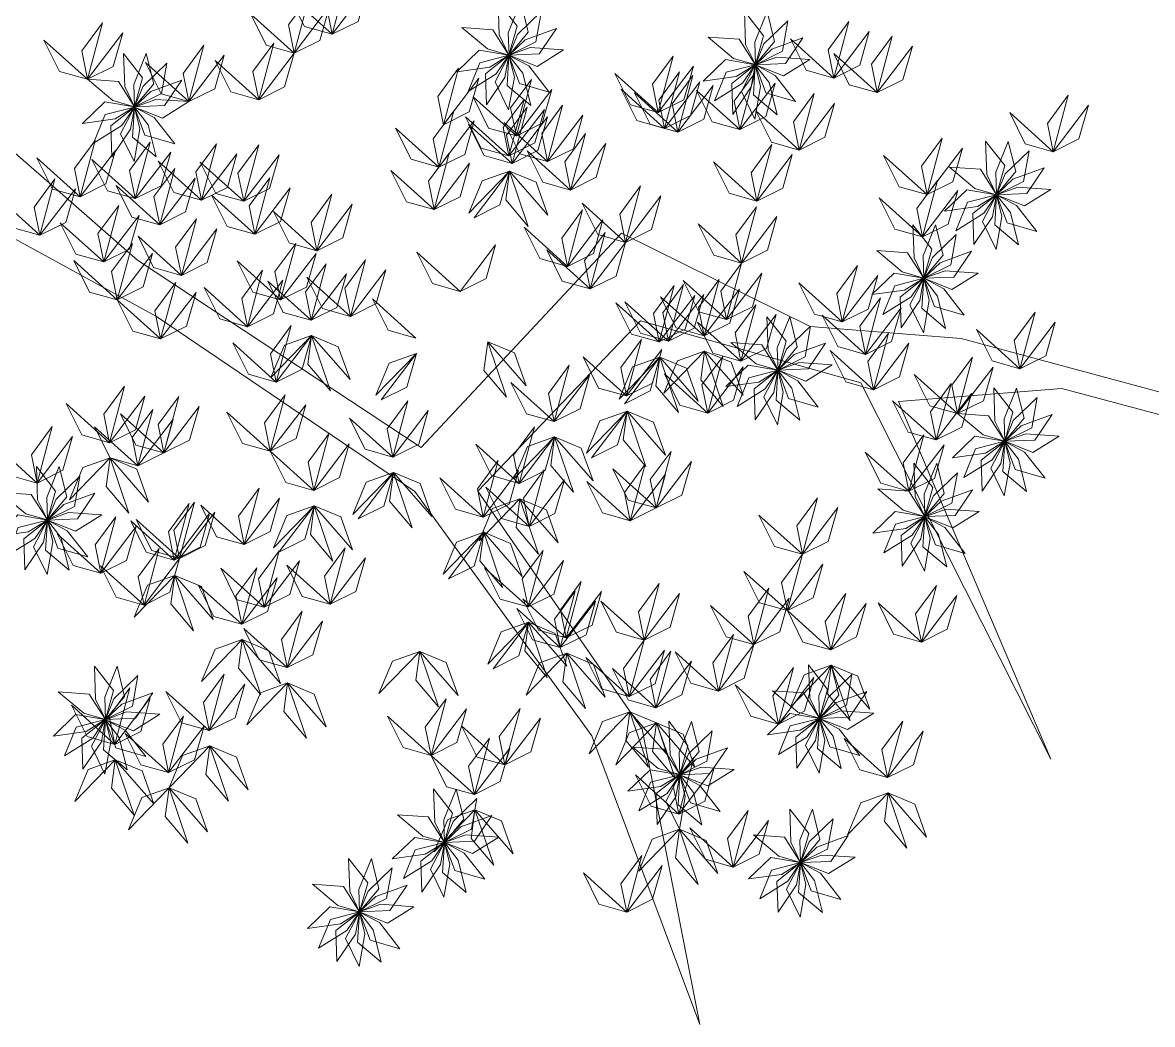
# Model space of a CAD drawing. Header units: inches. Extents: x -173 to 14008, y -3334 to 10368.
# Drawn here: x 9448.7 to 9564.6, y 484.3 to 587.1 of the extents above; entities that cross this region are included whole.
import ezdxf

# ---------------------------------------------------------------- set-up
doc = ezdxf.new("R2010")
doc.units = ezdxf.units.IN
doc.header["$MEASUREMENT"] = 0
doc.layers.add('ARREDAMENTO', color=8, linetype='Continuous', lineweight=18)

msp = doc.modelspace()

# ---------------------------------------------------------------- linework, layer by layer
at = {"layer": 'ARREDAMENTO', "lineweight": 0}
for points in [[(9480.44, 585.93), (9479.85, 588.83), (9481.98, 591.72), (9480.44, 585.93)], [(9480.44, 585.93), (9483.09, 587.25), (9484.07, 590.7), (9480.44, 585.93)], [(9476.53, 583.98), (9475.95, 586.89), (9478.07, 589.78), (9476.53, 583.98)], [(9480.44, 585.93), (9477.59, 586.73), (9475.99, 589.95), (9480.44, 585.93)], [(9497.46, 589.26), (9497.58, 585.86), (9498.58, 583.78), (9499.41, 586.75), (9497.46, 589.26)], [(9499.79, 589.24), (9498.51, 586.08), (9498.59, 583.78), (9500.55, 586.15), (9499.79, 589.24)], [(9476.53, 583.98), (9473.68, 584.79), (9472.08, 588), (9476.53, 583.98)], [(9476.53, 583.98), (9479.18, 585.3), (9480.16, 588.76), (9476.53, 583.98)], [(9501.91, 588.28), (9499.46, 585.91), (9498.59, 583.78), (9501.35, 585.15), (9501.91, 588.28)], [(9522.73, 588.29), (9522.85, 584.89), (9523.86, 582.81), (9524.69, 585.78), (9522.73, 588.29)], [(9525.06, 588.27), (9523.79, 585.11), (9523.86, 582.81), (9525.83, 585.18), (9525.06, 588.27)], [(9455.32, 581.31), (9454.74, 584.21), (9456.87, 587.1), (9455.32, 581.31)], [(9493.75, 586.61), (9496.36, 584.42), (9498.57, 583.78), (9496.92, 586.38), (9493.75, 586.61)], [(9527.19, 587.31), (9524.73, 584.94), (9523.86, 582.8), (9526.63, 584.18), (9527.19, 587.31)], [(9531.92, 581.42), (9531.34, 584.33), (9533.46, 587.22), (9531.92, 581.42)], [(9455.32, 581.31), (9457.98, 582.63), (9458.96, 586.08), (9455.32, 581.31)], [(9503.46, 586.53), (9500.25, 585.37), (9498.59, 583.77), (9501.67, 583.9), (9503.46, 586.53)], [(9519.02, 585.64), (9521.63, 583.45), (9523.85, 582.81), (9522.2, 585.41), (9519.02, 585.64)], [(9528.73, 585.56), (9525.53, 584.4), (9523.86, 582.8), (9526.94, 582.93), (9528.73, 585.56)], [(9531.92, 581.42), (9529.07, 582.23), (9527.47, 585.44), (9531.92, 581.42)], [(9531.92, 581.42), (9534.57, 582.74), (9535.55, 586.2), (9531.92, 581.42)], [(9536.35, 579.94), (9535.76, 582.85), (9537.89, 585.74), (9536.35, 579.94)], [(9455.32, 581.31), (9452.47, 582.11), (9450.87, 585.33), (9455.32, 581.31)], [(9465.73, 579.01), (9465.15, 581.91), (9467.28, 584.8), (9465.73, 579.01)], [(9472.9, 579.21), (9472.31, 582.11), (9474.44, 585), (9472.9, 579.21)], [(9493.24, 582.08), (9496.61, 582.56), (9498.57, 583.77), (9495.53, 584.29), (9493.24, 582.08)], [(9504.16, 584.31), (9500.76, 584.55), (9498.59, 583.77), (9501.46, 582.63), (9504.16, 584.31)], [(9536.35, 579.94), (9539, 581.26), (9539.98, 584.72), (9536.35, 579.94)], [(9459.03, 583.96), (9459.15, 580.55), (9460.16, 578.47), (9460.99, 581.45), (9459.03, 583.96)], [(9461.37, 583.94), (9460.09, 580.78), (9460.16, 578.47), (9462.13, 580.85), (9461.37, 583.94)], [(9465.73, 579.01), (9468.39, 580.33), (9469.36, 583.78), (9465.73, 579.01)], [(9472.9, 579.21), (9470.05, 580.01), (9468.45, 583.23), (9472.9, 579.21)], [(9472.9, 579.21), (9475.55, 580.53), (9476.53, 583.98), (9472.9, 579.21)], [(9494.38, 580.06), (9497.27, 581.86), (9498.57, 583.77), (9495.58, 583), (9494.38, 580.06)], [(9496.26, 578.67), (9498.16, 581.5), (9498.57, 583.77), (9496.16, 581.85), (9496.26, 578.67)], [(9498.53, 578.17), (9499.13, 581.52), (9498.58, 583.76), (9497.15, 581.03), (9498.53, 578.17)], [(9500.82, 578.63), (9499.99, 581.94), (9498.58, 583.76), (9498.39, 580.68), (9500.82, 578.63)], [(9502.71, 579.99), (9500.62, 582.67), (9498.58, 583.76), (9499.66, 580.87), (9502.71, 579.99)], [(9513.88, 577.89), (9513.3, 580.79), (9515.42, 583.68), (9513.88, 577.89)], [(9518.51, 581.11), (9521.88, 581.59), (9523.85, 582.8), (9520.8, 583.32), (9518.51, 581.11)], [(9529.43, 583.34), (9526.03, 583.58), (9523.86, 582.8), (9526.73, 581.66), (9529.43, 583.34)], [(9536.35, 579.94), (9533.49, 580.75), (9531.9, 583.96), (9536.35, 579.94)], [(9463.49, 582.97), (9461.03, 580.61), (9460.16, 578.47), (9462.93, 579.84), (9463.49, 582.97)], [(9465.73, 579.01), (9462.88, 579.81), (9461.28, 583.03), (9465.73, 579.01)], [(9491.86, 576.63), (9491.28, 579.54), (9493.4, 582.43), (9491.86, 576.63)], [(9513.88, 577.89), (9516.53, 579.21), (9517.51, 582.66), (9513.88, 577.89)], [(9514.54, 576.27), (9513.95, 579.17), (9516.08, 582.06), (9514.54, 576.27)], [(9519.66, 579.08), (9522.55, 580.89), (9523.85, 582.8), (9520.86, 582.03), (9519.66, 579.08)], [(9521.53, 577.7), (9523.44, 580.52), (9523.85, 582.79), (9521.43, 580.88), (9521.53, 577.7)], [(9522.27, 576.15), (9521.68, 579.05), (9523.81, 581.94), (9522.27, 576.15)], [(9523.81, 577.2), (9524.4, 580.55), (9523.85, 582.79), (9522.42, 580.06), (9523.81, 577.2)], [(9526.09, 577.66), (9525.27, 580.97), (9523.85, 582.79), (9523.66, 579.71), (9526.09, 577.66)], [(9527.99, 579.02), (9525.89, 581.7), (9523.86, 582.79), (9524.93, 579.9), (9527.99, 579.02)], [(9455.32, 581.31), (9457.94, 579.12), (9460.15, 578.47), (9458.5, 581.08), (9455.32, 581.31)], [(9465.03, 581.23), (9461.83, 580.06), (9460.16, 578.47), (9463.25, 578.6), (9465.03, 581.23)], [(9491.86, 576.63), (9494.51, 577.95), (9495.49, 581.41), (9491.86, 576.63)], [(9499.34, 575.49), (9498.75, 578.39), (9500.88, 581.28), (9499.34, 575.49)], [(9513.88, 577.89), (9511.03, 578.69), (9509.43, 581.91), (9513.88, 577.89)], [(9514.54, 576.27), (9517.19, 577.59), (9518.17, 581.04), (9514.54, 576.27)], [(9515.9, 575.88), (9515.32, 578.79), (9517.45, 581.68), (9515.9, 575.88)], [(9522.27, 576.15), (9524.92, 577.47), (9525.9, 580.92), (9522.27, 576.15)], [(9499.34, 575.49), (9501.99, 576.81), (9502.97, 580.26), (9499.34, 575.49)], [(9514.54, 576.27), (9511.68, 577.07), (9510.08, 580.28), (9514.54, 576.27)], [(9515.9, 575.88), (9513.05, 576.69), (9511.45, 579.9), (9515.9, 575.88)], [(9515.9, 575.88), (9518.56, 577.2), (9519.53, 580.66), (9515.9, 575.88)], [(9522.27, 576.15), (9519.42, 576.95), (9517.82, 580.17), (9522.27, 576.15)], [(9528.35, 574.04), (9527.77, 576.95), (9529.89, 579.84), (9528.35, 574.04)], [(9554.4, 573.86), (9553.82, 576.77), (9555.94, 579.66), (9554.4, 573.86)], [(9454.81, 576.78), (9458.19, 577.25), (9460.15, 578.47), (9457.11, 578.98), (9454.81, 576.78)], [(9455.96, 574.75), (9458.85, 576.56), (9460.15, 578.46), (9457.16, 577.7), (9455.96, 574.75)], [(9457.83, 573.36), (9459.74, 576.19), (9460.15, 578.46), (9457.73, 576.54), (9457.83, 573.36)], [(9460.11, 572.86), (9460.7, 576.22), (9460.15, 578.46), (9458.72, 575.72), (9460.11, 572.86)], [(9462.39, 573.33), (9461.57, 576.63), (9460.15, 578.46), (9459.96, 575.38), (9462.39, 573.33)], [(9465.73, 579.01), (9462.33, 579.24), (9460.16, 578.46), (9463.03, 577.33), (9465.73, 579.01)], [(9464.29, 574.68), (9462.19, 577.37), (9460.16, 578.46), (9461.23, 575.57), (9464.29, 574.68)], [(9499.34, 575.49), (9496.49, 576.29), (9494.89, 579.51), (9499.34, 575.49)], [(9498.58, 573.44), (9497.99, 576.35), (9500.12, 579.24), (9498.58, 573.44)], [(9498.89, 572.67), (9498.31, 575.57), (9500.44, 578.46), (9498.89, 572.67)], [(9502.54, 572.85), (9501.95, 575.75), (9504.08, 578.64), (9502.54, 572.85)], [(9528.35, 574.04), (9531, 575.36), (9531.98, 578.81), (9528.35, 574.04)], [(9554.4, 573.86), (9557.06, 575.18), (9558.03, 578.64), (9554.4, 573.86)], [(9491.38, 572.28), (9490.8, 575.19), (9492.92, 578.08), (9491.38, 572.28)], [(9498.58, 573.44), (9495.72, 574.25), (9494.12, 577.46), (9498.58, 573.44)], [(9498.58, 573.44), (9501.23, 574.77), (9502.21, 578.22), (9498.58, 573.44)], [(9498.89, 572.67), (9501.55, 573.99), (9502.52, 577.44), (9498.89, 572.67)], [(9502.54, 572.85), (9505.19, 574.17), (9506.17, 577.62), (9502.54, 572.85)], [(9528.35, 574.04), (9525.5, 574.85), (9523.9, 578.06), (9528.35, 574.04)], [(9554.4, 573.86), (9551.55, 574.67), (9549.95, 577.88), (9554.4, 573.86)], [(9491.38, 572.28), (9488.53, 573.09), (9486.93, 576.3), (9491.38, 572.28)], [(9491.38, 572.28), (9494.04, 573.6), (9495.01, 577.05), (9491.38, 572.28)], [(9498.89, 572.67), (9496.04, 573.47), (9494.44, 576.68), (9498.89, 572.67)], [(9502.54, 572.85), (9499.68, 573.65), (9498.08, 576.87), (9502.54, 572.85)], [(9454.58, 569.24), (9454, 572.14), (9456.12, 575.03), (9454.58, 569.24)], [(9504.89, 569.94), (9504.31, 572.84), (9506.43, 575.73), (9504.89, 569.94)], [(9541.48, 569.47), (9540.89, 572.38), (9543.02, 575.27), (9541.48, 569.47)], [(9454.58, 569.24), (9457.23, 570.56), (9458.21, 574.01), (9454.58, 569.24)], [(9460.24, 569.06), (9459.65, 571.96), (9461.78, 574.85), (9460.24, 569.06)], [(9460.24, 569.06), (9462.89, 570.38), (9463.87, 573.83), (9460.24, 569.06)], [(9467.03, 568.89), (9466.45, 571.79), (9468.58, 574.68), (9467.03, 568.89)], [(9471.36, 568.78), (9470.77, 571.68), (9472.9, 574.57), (9471.36, 568.78)], [(9504.89, 569.94), (9502.04, 570.74), (9500.44, 573.96), (9504.89, 569.94)], [(9504.89, 569.94), (9507.54, 571.26), (9508.52, 574.71), (9504.89, 569.94)], [(9524.01, 568.8), (9523.43, 571.71), (9525.55, 574.6), (9524.01, 568.8)], [(9541.48, 569.47), (9544.13, 570.79), (9545.11, 574.24), (9541.48, 569.47)], [(9547.48, 574.95), (9547.6, 571.54), (9548.61, 569.46), (9549.44, 572.44), (9547.48, 574.95)], [(9549.81, 574.93), (9548.54, 571.77), (9548.61, 569.46), (9550.58, 571.84), (9549.81, 574.93)], [(9551.94, 573.96), (9549.48, 571.6), (9548.61, 569.46), (9551.38, 570.83), (9551.94, 573.96)], [(9454.58, 569.24), (9451.73, 570.04), (9450.13, 573.25), (9454.58, 569.24)], [(9460.24, 569.06), (9457.38, 569.87), (9455.78, 573.08), (9460.24, 569.06)], [(9467.03, 568.89), (9464.18, 569.69), (9462.58, 572.91), (9467.03, 568.89)], [(9471.36, 568.78), (9468.51, 569.59), (9466.91, 572.8), (9471.36, 568.78)], [(9467.03, 568.89), (9469.69, 570.21), (9470.67, 573.66), (9467.03, 568.89)], [(9471.36, 568.78), (9474.01, 570.1), (9474.99, 573.55), (9471.36, 568.78)], [(9490.9, 567.93), (9490.32, 570.84), (9492.45, 573.73), (9490.9, 567.93)], [(9490.9, 567.93), (9493.56, 569.25), (9494.53, 572.7), (9490.9, 567.93)], [(9524.01, 568.8), (9521.16, 569.61), (9519.56, 572.82), (9524.01, 568.8)], [(9524.01, 568.8), (9526.66, 570.12), (9527.64, 573.58), (9524.01, 568.8)], [(9541.48, 569.47), (9538.62, 570.28), (9537.02, 573.49), (9541.48, 569.47)], [(9462.74, 566.37), (9462.15, 569.27), (9464.28, 572.16), (9462.74, 566.37)], [(9490.9, 567.93), (9488.05, 568.74), (9486.45, 571.95), (9490.9, 567.93)], [(9498.63, 571.88), (9495.84, 570.88), (9494.45, 567.57), (9498.63, 571.88)], [(9495, 567.1), (9497.65, 568.42), (9498.63, 571.88), (9495, 567.1)], [(9498.63, 571.88), (9498.24, 568.94), (9500.55, 566.2), (9498.63, 571.88)], [(9498.63, 571.88), (9501.36, 570.74), (9502.57, 567.36), (9498.63, 571.88)], [(9543.77, 572.3), (9546.38, 570.11), (9548.6, 569.46), (9546.95, 572.07), (9543.77, 572.3)], [(9553.48, 572.22), (9550.28, 571.05), (9548.61, 569.46), (9551.7, 569.58), (9553.48, 572.22)], [(9450.46, 565.29), (9449.87, 568.19), (9452, 571.08), (9450.46, 565.29)], [(9462.74, 566.37), (9459.88, 567.17), (9458.29, 570.39), (9462.74, 566.37)], [(9462.74, 566.37), (9465.39, 567.69), (9466.37, 571.14), (9462.74, 566.37)], [(9472.5, 565.4), (9471.92, 568.3), (9474.04, 571.19), (9472.5, 565.4)], [(9510.54, 564.56), (9509.95, 567.47), (9512.08, 570.36), (9510.54, 564.56)], [(9541, 565.12), (9540.41, 568.03), (9542.54, 570.92), (9541, 565.12)], [(9450.46, 565.29), (9447.61, 566.09), (9446.01, 569.31), (9450.46, 565.29)], [(9450.46, 565.29), (9453.11, 566.61), (9454.09, 570.06), (9450.46, 565.29)], [(9472.5, 565.4), (9469.65, 566.2), (9468.05, 569.42), (9472.5, 565.4)], [(9472.5, 565.4), (9475.15, 566.72), (9476.13, 570.17), (9472.5, 565.4)], [(9478.86, 563.7), (9478.28, 566.61), (9480.4, 569.5), (9478.86, 563.7)], [(9510.54, 564.56), (9513.19, 565.88), (9514.17, 569.34), (9510.54, 564.56)], [(9541, 565.12), (9543.65, 566.44), (9544.63, 569.89), (9541, 565.12)], [(9543.26, 567.77), (9546.64, 568.24), (9548.6, 569.46), (9545.55, 569.97), (9543.26, 567.77)], [(9544.41, 565.74), (9547.3, 567.55), (9548.6, 569.45), (9545.61, 568.69), (9544.41, 565.74)], [(9546.28, 564.35), (9548.19, 567.18), (9548.6, 569.45), (9546.18, 567.53), (9546.28, 564.35)], [(9548.56, 563.85), (9549.15, 567.21), (9548.6, 569.45), (9547.17, 566.71), (9548.56, 563.85)], [(9550.84, 564.32), (9550.02, 567.62), (9548.6, 569.45), (9548.41, 566.37), (9550.84, 564.32)], [(9554.18, 570), (9550.78, 570.23), (9548.61, 569.45), (9551.48, 568.32), (9554.18, 570)], [(9552.74, 565.67), (9550.64, 568.36), (9548.61, 569.45), (9549.68, 566.56), (9552.74, 565.67)], [(9457, 562.56), (9456.41, 565.47), (9458.54, 568.36), (9457, 562.56)], [(9457, 562.56), (9456.41, 565.47), (9458.54, 568.36), (9457, 562.56)], [(9478.86, 563.7), (9481.52, 565.02), (9482.49, 568.48), (9478.86, 563.7)], [(9510.54, 564.56), (9507.69, 565.37), (9506.09, 568.58), (9510.54, 564.56)], [(9522.44, 562.44), (9521.86, 565.34), (9523.99, 568.23), (9522.44, 562.44)], [(9541, 565.12), (9538.15, 565.93), (9536.55, 569.14), (9541, 565.12)], [(9457, 562.56), (9459.65, 563.88), (9460.63, 567.34), (9457, 562.56)], [(9457, 562.56), (9459.65, 563.88), (9460.63, 567.34), (9457, 562.56)], [(9464.97, 561.18), (9464.38, 564.09), (9466.51, 566.98), (9464.97, 561.18)], [(9478.86, 563.7), (9476.01, 564.51), (9474.41, 567.72), (9478.86, 563.7)], [(9504.59, 562.1), (9504.01, 565), (9506.13, 567.89), (9504.59, 562.1)], [(9504.59, 562.1), (9507.24, 563.42), (9508.22, 566.87), (9504.59, 562.1)], [(9522.44, 562.44), (9525.1, 563.76), (9526.07, 567.21), (9522.44, 562.44)], [(9457, 562.56), (9454.14, 563.37), (9452.54, 566.58), (9457, 562.56)], [(9457, 562.56), (9454.14, 563.37), (9452.54, 566.58), (9457, 562.56)], [(9464.97, 561.18), (9467.62, 562.51), (9468.6, 565.96), (9464.97, 561.18)], [(9504.59, 562.1), (9501.74, 562.9), (9500.14, 566.12), (9504.59, 562.1)], [(9522.44, 562.44), (9519.59, 563.24), (9517.99, 566.46), (9522.44, 562.44)], [(9540.02, 566.38), (9540.14, 562.97), (9541.14, 560.89), (9541.97, 563.86), (9540.02, 566.38)], [(9542.35, 566.36), (9541.08, 563.2), (9541.15, 560.89), (9543.11, 563.27), (9542.35, 566.36)], [(9464.97, 561.18), (9462.12, 561.99), (9460.52, 565.2), (9464.97, 561.18)], [(9506.91, 559.79), (9506.32, 562.69), (9508.45, 565.58), (9506.91, 559.79)], [(9506.91, 559.79), (9509.56, 561.11), (9510.54, 564.56), (9506.91, 559.79)], [(9544.47, 565.39), (9542.02, 563.02), (9541.15, 560.89), (9543.91, 562.26), (9544.47, 565.39)], [(9458.39, 558.67), (9457.81, 561.57), (9459.94, 564.46), (9458.39, 558.67)], [(9458.39, 558.67), (9461.05, 559.99), (9462.02, 563.44), (9458.39, 558.67)], [(9475.15, 558.66), (9474.57, 561.57), (9476.7, 564.46), (9475.15, 558.66)], [(9475.15, 558.66), (9477.81, 559.98), (9478.79, 563.44), (9475.15, 558.66)], [(9493.57, 559.54), (9490.72, 560.35), (9489.12, 563.56), (9493.57, 559.54)], [(9493.57, 559.54), (9496.23, 560.86), (9497.2, 564.32), (9493.57, 559.54)], [(9506.91, 559.79), (9504.05, 560.59), (9502.46, 563.81), (9506.91, 559.79)], [(9536.31, 563.73), (9538.92, 561.53), (9541.14, 560.89), (9539.48, 563.5), (9536.31, 563.73)], [(9546.02, 563.65), (9542.82, 562.48), (9541.15, 560.88), (9544.23, 561.01), (9546.02, 563.65)], [(9458.39, 558.67), (9455.54, 559.47), (9453.94, 562.69), (9458.39, 558.67)], [(9475.15, 558.66), (9472.3, 559.47), (9470.7, 562.68), (9475.15, 558.66)], [(9478.28, 556.57), (9477.69, 559.48), (9479.82, 562.37), (9478.28, 556.57)], [(9482.31, 556.96), (9481.72, 559.87), (9483.85, 562.76), (9482.31, 556.96)], [(9520.9, 556.64), (9520.32, 559.55), (9522.44, 562.44), (9520.9, 556.64)], [(9471.76, 555.91), (9471.17, 558.81), (9473.3, 561.7), (9471.76, 555.91)], [(9478.28, 556.57), (9480.93, 557.89), (9481.91, 561.35), (9478.28, 556.57)], [(9482.31, 556.96), (9484.96, 558.28), (9485.94, 561.74), (9482.31, 556.96)], [(9520.9, 556.64), (9523.55, 557.96), (9524.53, 561.42), (9520.9, 556.64)], [(9532.78, 556.4), (9532.2, 559.31), (9534.33, 562.2), (9532.78, 556.4)], [(9532.78, 556.4), (9535.44, 557.72), (9536.41, 561.17), (9532.78, 556.4)], [(9535.8, 559.2), (9539.17, 559.67), (9541.13, 560.89), (9538.09, 561.4), (9535.8, 559.2)], [(9546.72, 561.42), (9543.32, 561.66), (9541.15, 560.88), (9544.02, 559.74), (9546.72, 561.42)], [(9462.84, 554.65), (9462.26, 557.55), (9464.39, 560.44), (9462.84, 554.65)], [(9471.76, 555.91), (9468.9, 556.71), (9467.3, 559.93), (9471.76, 555.91)], [(9471.76, 555.91), (9474.41, 557.23), (9475.39, 560.68), (9471.76, 555.91)], [(9478.28, 556.57), (9475.42, 557.38), (9473.82, 560.59), (9478.28, 556.57)], [(9482.31, 556.96), (9479.45, 557.77), (9477.85, 560.98), (9482.31, 556.96)], [(9514, 554.35), (9513.42, 557.25), (9515.54, 560.14), (9514, 554.35)], [(9514.94, 554.44), (9514.35, 557.34), (9516.48, 560.23), (9514.94, 554.44)], [(9520.9, 556.64), (9518.05, 557.45), (9516.45, 560.66), (9520.9, 556.64)], [(9518.6, 554.97), (9518.01, 557.88), (9520.14, 560.77), (9518.6, 554.97)], [(9532.78, 556.4), (9529.93, 557.21), (9528.33, 560.42), (9532.78, 556.4)], [(9536.95, 557.17), (9539.84, 558.97), (9541.13, 560.88), (9538.15, 560.11), (9536.95, 557.17)], [(9538.82, 555.78), (9540.73, 558.61), (9541.13, 560.88), (9538.72, 558.96), (9538.82, 555.78)], [(9541.1, 555.28), (9541.69, 558.64), (9541.14, 560.88), (9539.71, 558.14), (9541.1, 555.28)], [(9543.38, 555.74), (9542.56, 559.05), (9541.14, 560.87), (9540.95, 557.8), (9543.38, 555.74)], [(9545.28, 557.1), (9543.18, 559.79), (9541.15, 560.88), (9542.22, 557.98), (9545.28, 557.1)], [(9462.84, 554.65), (9465.5, 555.97), (9466.48, 559.42), (9462.84, 554.65)], [(9489.03, 554.74), (9486.17, 555.55), (9484.58, 558.76), (9489.03, 554.74)], [(9514, 554.35), (9516.65, 555.67), (9517.63, 559.12), (9514, 554.35)], [(9518.6, 554.97), (9515.74, 555.78), (9514.14, 558.99), (9518.6, 554.97)], [(9514.94, 554.44), (9517.59, 555.76), (9518.57, 559.21), (9514.94, 554.44)], [(9518.6, 554.97), (9521.25, 556.29), (9522.23, 559.75), (9518.6, 554.97)], [(9535.17, 553.07), (9534.59, 555.97), (9536.71, 558.86), (9535.17, 553.07)], [(9462.84, 554.65), (9459.99, 555.45), (9458.39, 558.67), (9462.84, 554.65)], [(9514, 554.35), (9511.15, 555.15), (9509.55, 558.37), (9514, 554.35)], [(9514.94, 554.44), (9512.08, 555.24), (9510.48, 558.46), (9514.94, 554.44)], [(9522.36, 552.37), (9521.77, 555.28), (9523.9, 558.17), (9522.36, 552.37)], [(9535.17, 553.07), (9537.83, 554.39), (9538.8, 557.84), (9535.17, 553.07)], [(9522.36, 552.37), (9525.01, 553.69), (9525.99, 557.15), (9522.36, 552.37)], [(9525.05, 556.94), (9525.17, 553.53), (9526.18, 551.46), (9527.01, 554.43), (9525.05, 556.94)], [(9527.38, 556.92), (9526.11, 553.76), (9526.18, 551.46), (9528.15, 553.83), (9527.38, 556.92)], [(9535.17, 553.07), (9532.32, 553.87), (9530.72, 557.08), (9535.17, 553.07)], [(9551, 551.6), (9550.42, 554.5), (9552.55, 557.39), (9551, 551.6)], [(9474.7, 550.23), (9474.11, 553.14), (9476.24, 556.03), (9474.7, 550.23)], [(9522.36, 552.37), (9519.51, 553.18), (9517.91, 556.39), (9522.36, 552.37)], [(9529.51, 555.96), (9527.05, 553.59), (9526.18, 551.45), (9528.95, 552.82), (9529.51, 555.96)], [(9551, 551.6), (9548.15, 552.4), (9546.55, 555.62), (9551, 551.6)], [(9551, 551.6), (9553.66, 552.92), (9554.63, 556.37), (9551, 551.6)], [(9474.7, 550.23), (9471.84, 551.04), (9470.24, 554.25), (9474.7, 550.23)], [(9478.33, 555.01), (9475.54, 554.01), (9474.15, 550.7), (9478.33, 555.01)], [(9474.7, 550.23), (9477.35, 551.55), (9478.33, 555.01), (9474.7, 550.23)], [(9474.7, 550.23), (9477.35, 551.55), (9478.33, 555.01), (9474.7, 550.23)], [(9478.33, 555.01), (9477.94, 552.07), (9480.25, 549.33), (9478.33, 555.01)], [(9478.33, 555.01), (9481.06, 553.86), (9482.27, 550.48), (9478.33, 555.01)], [(9496.4, 554.37), (9496.01, 551.43), (9498.33, 548.69), (9496.4, 554.37)], [(9496.4, 554.37), (9499.14, 553.23), (9500.34, 549.85), (9496.4, 554.37)], [(9510.64, 548.81), (9510.05, 551.72), (9512.18, 554.61), (9510.64, 548.81)], [(9510.64, 548.81), (9510.05, 551.72), (9512.18, 554.61), (9510.64, 548.81)], [(9521.34, 554.29), (9523.95, 552.1), (9526.17, 551.46), (9524.52, 554.06), (9521.34, 554.29)], [(9531.05, 554.21), (9527.85, 553.05), (9526.18, 551.45), (9529.27, 551.58), (9531.05, 554.21)], [(9535.99, 549.44), (9535.41, 552.35), (9537.53, 555.24), (9535.99, 549.44)], [(9535.99, 549.44), (9538.65, 550.76), (9539.62, 554.22), (9535.99, 549.44)], [(9489.08, 553.17), (9486.29, 552.18), (9484.91, 548.87), (9489.08, 553.17)], [(9485.45, 548.4), (9488.1, 549.72), (9489.08, 553.17), (9485.45, 548.4)], [(9510.64, 548.81), (9513.29, 550.13), (9514.27, 553.58), (9510.64, 548.81)], [(9510.64, 548.81), (9513.29, 550.13), (9514.27, 553.58), (9510.64, 548.81)], [(9518.65, 553.4), (9515.86, 552.41), (9514.47, 549.1), (9518.65, 553.4)], [(9518.65, 553.4), (9518.26, 550.47), (9520.57, 547.72), (9518.65, 553.4)], [(9518.65, 553.4), (9521.38, 552.26), (9522.59, 548.88), (9518.65, 553.4)], [(9535.99, 549.44), (9533.14, 550.25), (9531.54, 553.46), (9535.99, 549.44)], [(9503.21, 546.17), (9502.63, 549.07), (9504.75, 551.96), (9503.21, 546.17)], [(9510.64, 548.81), (9507.78, 549.62), (9506.18, 552.83), (9510.64, 548.81)], [(9510.64, 548.81), (9507.78, 549.62), (9506.18, 552.83), (9510.64, 548.81)], [(9514.05, 552.78), (9511.26, 551.79), (9509.88, 548.47), (9514.05, 552.78)], [(9510.42, 548.01), (9513.08, 549.33), (9514.05, 552.78), (9510.42, 548.01)], [(9514.05, 552.78), (9513.66, 549.84), (9515.98, 547.1), (9514.05, 552.78)], [(9514.05, 552.78), (9516.79, 551.64), (9517.99, 548.26), (9514.05, 552.78)], [(9518.97, 547.04), (9518.38, 549.95), (9520.51, 552.84), (9518.97, 547.04)], [(9518.97, 547.04), (9521.62, 548.36), (9522.6, 551.81), (9518.97, 547.04)], [(9520.83, 549.76), (9524.21, 550.23), (9526.17, 551.45), (9523.12, 551.96), (9520.83, 549.76)], [(9531.75, 551.99), (9528.35, 552.23), (9526.18, 551.45), (9529.05, 550.31), (9531.75, 551.99)], [(9544.61, 546.99), (9544.03, 549.9), (9546.15, 552.79), (9544.61, 546.99)], [(9503.21, 546.17), (9505.87, 547.49), (9506.84, 550.94), (9503.21, 546.17)], [(9518.97, 547.04), (9516.12, 547.85), (9514.52, 551.06), (9518.97, 547.04)], [(9521.98, 547.73), (9524.87, 549.54), (9526.17, 551.45), (9523.18, 550.68), (9521.98, 547.73)], [(9523.85, 546.35), (9525.76, 549.17), (9526.17, 551.44), (9523.75, 549.53), (9523.85, 546.35)], [(9526.13, 545.84), (9526.72, 549.2), (9526.17, 551.44), (9524.74, 548.71), (9526.13, 545.84)], [(9528.41, 546.31), (9527.59, 549.62), (9526.17, 551.44), (9525.98, 548.36), (9528.41, 546.31)], [(9530.31, 547.66), (9528.21, 550.35), (9526.18, 551.44), (9527.25, 548.55), (9530.31, 547.66)], [(9544.61, 546.99), (9541.76, 547.8), (9540.16, 551.01), (9544.61, 546.99)], [(9544.61, 546.99), (9547.27, 548.31), (9548.24, 551.77), (9544.61, 546.99)], [(9457.6, 544.01), (9457.01, 546.92), (9459.14, 549.81), (9457.6, 544.01)], [(9503.21, 546.17), (9500.36, 546.97), (9498.76, 550.19), (9503.21, 546.17)], [(9542.4, 544.29), (9541.81, 547.19), (9543.94, 550.08), (9542.4, 544.29)], [(9548.32, 549.64), (9548.44, 546.23), (9549.45, 544.16), (9550.28, 547.13), (9548.32, 549.64)], [(9550.65, 549.62), (9549.38, 546.46), (9549.45, 544.16), (9551.42, 546.53), (9550.65, 549.62)], [(9457.6, 544.01), (9460.25, 545.33), (9461.23, 548.78), (9457.6, 544.01)], [(9463.16, 542.96), (9462.57, 545.86), (9464.7, 548.75), (9463.16, 542.96)], [(9474.09, 543.13), (9473.51, 546.03), (9475.63, 548.92), (9474.09, 543.13)], [(9486.67, 542.52), (9486.09, 545.43), (9488.21, 548.32), (9486.67, 542.52)], [(9542.4, 544.29), (9539.54, 545.1), (9537.94, 548.31), (9542.4, 544.29)], [(9542.4, 544.29), (9545.05, 545.61), (9546.03, 549.06), (9542.4, 544.29)], [(9552.77, 548.66), (9550.32, 546.29), (9549.45, 544.15), (9552.21, 545.52), (9552.77, 548.66)], [(9457.6, 544.01), (9454.75, 544.82), (9453.15, 548.03), (9457.6, 544.01)], [(9460.5, 541.64), (9459.92, 544.54), (9462.05, 547.43), (9460.5, 541.64)], [(9463.16, 542.96), (9465.81, 544.28), (9466.79, 547.73), (9463.16, 542.96)], [(9474.09, 543.13), (9471.24, 543.93), (9469.64, 547.14), (9474.09, 543.13)], [(9474.09, 543.13), (9476.74, 544.45), (9477.72, 547.9), (9474.09, 543.13)], [(9486.67, 542.52), (9489.32, 543.84), (9490.3, 547.3), (9486.67, 542.52)], [(9510.69, 547.24), (9507.9, 546.25), (9506.52, 542.93), (9510.69, 547.24)], [(9507.06, 542.47), (9509.71, 543.79), (9510.69, 547.24), (9507.06, 542.47)], [(9510.69, 547.24), (9510.3, 544.3), (9512.61, 541.56), (9510.69, 547.24)], [(9510.69, 547.24), (9513.42, 546.1), (9514.63, 542.72), (9510.69, 547.24)], [(9463.16, 542.96), (9460.3, 543.76), (9458.71, 546.98), (9463.16, 542.96)], [(9460.5, 541.64), (9463.16, 542.96), (9464.13, 546.41), (9460.5, 541.64)], [(9486.67, 542.52), (9483.82, 543.33), (9482.22, 546.54), (9486.67, 542.52)], [(9544.61, 546.99), (9547.22, 544.8), (9549.44, 544.16), (9547.79, 546.76), (9544.61, 546.99)], [(9554.32, 546.91), (9551.12, 545.75), (9549.45, 544.15), (9552.53, 544.28), (9554.32, 546.91)], [(9450.16, 539.86), (9449.58, 542.77), (9451.71, 545.66), (9450.16, 539.86)], [(9460.5, 541.64), (9457.65, 542.44), (9456.05, 545.65), (9460.5, 541.64)], [(9478.54, 539.11), (9477.96, 542.01), (9480.09, 544.9), (9478.54, 539.11)], [(9499.63, 539.83), (9499.05, 542.73), (9501.18, 545.62), (9499.63, 539.83)], [(9539.59, 539.03), (9539.01, 541.94), (9541.13, 544.83), (9539.59, 539.03)], [(9555.02, 544.69), (9551.62, 544.93), (9549.45, 544.15), (9552.32, 543.01), (9555.02, 544.69)], [(9450.16, 539.86), (9447.31, 540.67), (9445.71, 543.88), (9450.16, 539.86)], [(9450.16, 539.86), (9452.82, 541.18), (9453.8, 544.64), (9450.16, 539.86)], [(9478.54, 539.11), (9481.2, 540.43), (9482.17, 543.88), (9478.54, 539.11)], [(9499.63, 539.83), (9496.78, 540.63), (9495.18, 543.85), (9499.63, 539.83)], [(9503.26, 544.6), (9500.47, 543.61), (9499.09, 540.29), (9503.26, 544.6)], [(9499.63, 539.83), (9502.29, 541.15), (9503.26, 544.6), (9499.63, 539.83)], [(9503.26, 544.6), (9502.87, 541.66), (9505.19, 538.92), (9503.26, 544.6)], [(9503.26, 544.6), (9506, 543.46), (9507.2, 540.08), (9503.26, 544.6)], [(9539.59, 539.03), (9542.24, 540.35), (9543.22, 543.8), (9539.59, 539.03)], [(9544.1, 542.46), (9547.47, 542.94), (9549.43, 544.15), (9546.39, 544.67), (9544.1, 542.46)], [(9545.25, 540.43), (9548.14, 542.24), (9549.43, 544.15), (9546.45, 543.38), (9545.25, 540.43)], [(9547.12, 539.05), (9549.03, 541.87), (9549.44, 544.14), (9547.02, 542.23), (9547.12, 539.05)], [(9549.4, 538.54), (9549.99, 541.9), (9549.44, 544.14), (9548.01, 541.41), (9549.4, 538.54)], [(9551.68, 539.01), (9550.86, 542.32), (9549.44, 544.14), (9549.25, 541.06), (9551.68, 539.01)], [(9553.58, 540.37), (9551.48, 543.05), (9549.45, 544.14), (9550.52, 541.25), (9553.58, 540.37)], [(9478.54, 539.11), (9475.69, 539.91), (9474.09, 543.13), (9478.54, 539.11)], [(9513.67, 537.31), (9513.08, 540.22), (9515.21, 543.11), (9513.67, 537.31)], [(9539.59, 539.03), (9536.74, 539.84), (9535.14, 543.05), (9539.59, 539.03)], [(9450.11, 541.56), (9450.22, 538.16), (9451.23, 536.08), (9452.06, 539.05), (9450.11, 541.56)], [(9452.44, 541.55), (9451.16, 538.39), (9451.23, 536.08), (9453.2, 538.46), (9452.44, 541.55)], [(9457.65, 542.44), (9454.86, 541.45), (9453.48, 538.14), (9457.65, 542.44)], [(9457.65, 542.44), (9457.26, 539.5), (9459.58, 536.76), (9457.65, 542.44)], [(9457.65, 542.44), (9460.39, 541.3), (9461.59, 537.92), (9457.65, 542.44)], [(9495.93, 536.37), (9495.35, 539.28), (9497.48, 542.17), (9495.93, 536.37)], [(9511.01, 535.99), (9510.43, 538.9), (9512.56, 541.79), (9511.01, 535.99)], [(9513.67, 537.31), (9516.32, 538.63), (9517.3, 542.09), (9513.67, 537.31)], [(9540.13, 541.91), (9540.25, 538.5), (9541.25, 536.43), (9542.08, 539.4), (9540.13, 541.91)], [(9542.46, 541.89), (9541.18, 538.73), (9541.25, 536.42), (9543.22, 538.8), (9542.46, 541.89)], [(9454.56, 540.58), (9452.11, 538.21), (9451.23, 536.08), (9454, 537.45), (9454.56, 540.58)], [(9486.72, 540.96), (9483.93, 539.96), (9482.55, 536.65), (9486.72, 540.96)], [(9483.09, 536.18), (9485.75, 537.5), (9486.72, 540.96), (9483.09, 536.18)], [(9486.72, 540.96), (9486.33, 538.02), (9488.65, 535.28), (9486.72, 540.96)], [(9486.72, 540.96), (9489.46, 539.81), (9490.66, 536.43), (9486.72, 540.96)], [(9495.93, 536.37), (9493.08, 537.18), (9491.48, 540.39), (9495.93, 536.37)], [(9495.93, 536.37), (9498.59, 537.69), (9499.57, 541.15), (9495.93, 536.37)], [(9500.65, 535.42), (9500.06, 538.33), (9502.19, 541.22), (9500.65, 535.42)], [(9500.65, 535.42), (9503.3, 536.74), (9504.28, 540.19), (9500.65, 535.42)], [(9513.67, 537.31), (9510.82, 538.12), (9509.22, 541.33), (9513.67, 537.31)], [(9511.01, 535.99), (9513.67, 537.31), (9514.65, 540.77), (9511.01, 535.99)], [(9544.58, 540.92), (9542.13, 538.56), (9541.26, 536.42), (9544.02, 537.79), (9544.58, 540.92)], [(9471.41, 533.56), (9470.83, 536.46), (9472.96, 539.35), (9471.41, 533.56)], [(9500.65, 535.42), (9497.8, 536.23), (9496.2, 539.44), (9500.65, 535.42)], [(9511.01, 535.99), (9508.16, 536.8), (9506.56, 540.01), (9511.01, 535.99)], [(9536.42, 539.26), (9539.03, 537.07), (9541.24, 536.42), (9539.59, 539.03), (9536.42, 539.26)], [(9546.12, 539.18), (9542.92, 538.01), (9541.26, 536.42), (9544.34, 536.55), (9546.12, 539.18)], [(9446.39, 538.91), (9449.01, 536.72), (9451.22, 536.08), (9449.57, 538.68), (9446.39, 538.91)], [(9456.1, 538.84), (9452.9, 537.67), (9451.23, 536.07), (9454.32, 536.2), (9456.1, 538.84)], [(9464.77, 532.12), (9464.18, 535.03), (9466.31, 537.92), (9464.77, 532.12)], [(9471.41, 533.56), (9474.07, 534.88), (9475.04, 538.33), (9471.41, 533.56)], [(9499.69, 538.26), (9496.89, 537.26), (9495.51, 533.95), (9499.69, 538.26)], [(9499.69, 538.26), (9499.3, 535.32), (9501.61, 532.58), (9499.69, 538.26)], [(9499.69, 538.26), (9502.42, 537.12), (9503.63, 533.74), (9499.69, 538.26)], [(9528.68, 532.56), (9528.1, 535.47), (9530.22, 538.36), (9528.68, 532.56)], [(9456.8, 536.61), (9453.4, 536.85), (9451.23, 536.07), (9454.1, 534.93), (9456.8, 536.61)], [(9464.23, 531.96), (9463.64, 534.87), (9465.77, 537.76), (9464.23, 531.96)], [(9464.23, 531.96), (9466.88, 533.28), (9467.86, 536.73), (9464.23, 531.96)], [(9464.77, 532.12), (9467.42, 533.44), (9468.4, 536.89), (9464.77, 532.12)], [(9471.41, 533.56), (9468.56, 534.36), (9466.96, 537.58), (9471.41, 533.56)], [(9478.6, 537.54), (9475.8, 536.54), (9474.42, 533.23), (9478.6, 537.54)], [(9474.96, 532.77), (9477.62, 534.09), (9478.6, 537.54), (9474.96, 532.77)], [(9478.6, 537.54), (9478.21, 534.6), (9480.52, 531.86), (9478.6, 537.54)], [(9478.6, 537.54), (9481.33, 536.4), (9482.54, 533.02), (9478.6, 537.54)], [(9528.68, 532.56), (9531.34, 533.88), (9532.31, 537.34), (9528.68, 532.56)], [(9535.9, 534.73), (9539.28, 535.2), (9541.24, 536.42), (9538.2, 536.93), (9535.9, 534.73)], [(9546.83, 536.96), (9543.43, 537.2), (9541.26, 536.41), (9544.12, 535.28), (9546.83, 536.96)], [(9445.88, 534.38), (9449.26, 534.86), (9451.22, 536.07), (9448.18, 536.59), (9445.88, 534.38)], [(9447.03, 532.36), (9449.92, 534.16), (9451.22, 536.07), (9448.23, 535.3), (9447.03, 532.36)], [(9448.9, 530.97), (9450.81, 533.8), (9451.22, 536.07), (9448.8, 534.15), (9448.9, 530.97)], [(9451.18, 530.47), (9451.77, 533.82), (9451.22, 536.07), (9449.79, 533.33), (9451.18, 530.47)], [(9453.46, 530.93), (9452.64, 534.24), (9451.23, 536.06), (9451.03, 532.99), (9453.46, 530.93)], [(9455.36, 532.29), (9453.26, 534.97), (9451.23, 536.06), (9452.3, 533.17), (9455.36, 532.29)], [(9456.7, 530.61), (9456.12, 533.52), (9458.24, 536.41), (9456.7, 530.61)], [(9464.23, 531.96), (9461.37, 532.77), (9459.77, 535.98), (9464.23, 531.96)], [(9464.77, 532.12), (9461.92, 532.93), (9460.32, 536.14), (9464.77, 532.12)], [(9528.68, 532.56), (9525.83, 533.37), (9524.23, 536.58), (9528.68, 532.56)], [(9537.05, 532.7), (9539.94, 534.51), (9541.24, 536.42), (9538.25, 535.65), (9537.05, 532.7)], [(9538.93, 531.32), (9540.83, 534.14), (9541.24, 536.41), (9538.82, 534.5), (9538.93, 531.32)], [(9541.2, 530.81), (9541.79, 534.17), (9541.24, 536.41), (9539.81, 533.68), (9541.2, 530.81)], [(9543.49, 531.28), (9542.66, 534.59), (9541.25, 536.41), (9541.05, 533.33), (9543.49, 531.28)], [(9545.38, 532.63), (9543.28, 535.32), (9541.25, 536.41), (9542.33, 533.52), (9545.38, 532.63)], [(9456.7, 530.61), (9453.85, 531.42), (9452.25, 534.63), (9456.7, 530.61)], [(9456.7, 530.61), (9459.35, 531.93), (9460.33, 535.39), (9456.7, 530.61)], [(9495.99, 534.81), (9493.2, 533.81), (9491.81, 530.5), (9495.99, 534.81)], [(9492.36, 530.03), (9495.01, 531.35), (9495.99, 534.81), (9492.36, 530.03)], [(9495.99, 534.81), (9495.6, 531.87), (9497.91, 529.13), (9495.99, 534.81)], [(9495.99, 534.81), (9498.72, 533.67), (9499.93, 530.29), (9495.99, 534.81)], [(9461.14, 527.35), (9460.55, 530.25), (9462.68, 533.14), (9461.14, 527.35)], [(9461.14, 527.35), (9463.79, 528.67), (9464.77, 532.12), (9461.14, 527.35)], [(9473.45, 527.12), (9472.87, 530.02), (9475, 532.91), (9473.45, 527.12)], [(9480.22, 527.42), (9479.64, 530.32), (9481.77, 533.21), (9480.22, 527.42)], [(9480.22, 527.42), (9482.88, 528.74), (9483.85, 532.19), (9480.22, 527.42)], [(9500.53, 527.15), (9499.94, 530.05), (9502.07, 532.94), (9500.53, 527.15)], [(9527.14, 526.77), (9526.55, 529.67), (9528.68, 532.56), (9527.14, 526.77)], [(9461.14, 527.35), (9458.28, 528.15), (9456.68, 531.37), (9461.14, 527.35)], [(9473.45, 527.12), (9470.6, 527.92), (9469, 531.14), (9473.45, 527.12)], [(9471.16, 525.37), (9470.57, 528.28), (9472.7, 531.17), (9471.16, 525.37)], [(9473.45, 527.12), (9476.11, 528.44), (9477.08, 531.89), (9473.45, 527.12)], [(9480.22, 527.42), (9477.37, 528.22), (9475.77, 531.44), (9480.22, 527.42)], [(9500.53, 527.15), (9497.68, 527.95), (9496.08, 531.16), (9500.53, 527.15)], [(9500.53, 527.15), (9503.18, 528.47), (9504.16, 531.92), (9500.53, 527.15)], [(9527.14, 526.77), (9529.79, 528.09), (9530.77, 531.54), (9527.14, 526.77)], [(9464.28, 530.39), (9461.49, 529.4), (9460.11, 526.09), (9464.28, 530.39)], [(9464.28, 530.39), (9463.89, 527.46), (9466.21, 524.71), (9464.28, 530.39)], [(9464.28, 530.39), (9467.02, 529.25), (9468.22, 525.87), (9464.28, 530.39)], [(9471.16, 525.37), (9473.81, 526.69), (9474.79, 530.15), (9471.16, 525.37)], [(9504.45, 523.97), (9503.86, 526.87), (9505.99, 529.76), (9504.45, 523.97)], [(9527.14, 526.77), (9524.29, 527.57), (9522.69, 530.79), (9527.14, 526.77)], [(9471.16, 525.37), (9468.3, 526.18), (9466.7, 529.39), (9471.16, 525.37)], [(9503.84, 522.98), (9503.25, 525.89), (9505.38, 528.78), (9503.84, 522.98)], [(9504.45, 523.97), (9507.1, 525.29), (9508.08, 528.74), (9504.45, 523.97)], [(9512.46, 523.74), (9511.88, 526.65), (9514, 529.54), (9512.46, 523.74)], [(9523.7, 523.29), (9523.12, 526.19), (9525.24, 529.08), (9523.7, 523.29)], [(9540.89, 523.55), (9540.3, 526.45), (9542.43, 529.34), (9540.89, 523.55)], [(9504.45, 523.97), (9501.6, 524.77), (9500, 527.99), (9504.45, 523.97)], [(9503.84, 522.98), (9506.49, 524.3), (9507.47, 527.75), (9503.84, 522.98)], [(9512.46, 523.74), (9509.61, 524.55), (9508.01, 527.76), (9512.46, 523.74)], [(9512.46, 523.74), (9515.12, 525.06), (9516.09, 528.52), (9512.46, 523.74)], [(9523.7, 523.29), (9526.36, 524.61), (9527.33, 528.06), (9523.7, 523.29)], [(9531.59, 522.75), (9531.01, 525.65), (9533.13, 528.54), (9531.59, 522.75)], [(9531.59, 522.75), (9534.25, 524.07), (9535.22, 527.52), (9531.59, 522.75)], [(9540.89, 523.55), (9538.04, 524.35), (9536.44, 527.56), (9540.89, 523.55)], [(9540.89, 523.55), (9543.54, 524.87), (9544.52, 528.32), (9540.89, 523.55)], [(9475.81, 520.92), (9475.23, 523.82), (9477.36, 526.71), (9475.81, 520.92)], [(9503.84, 522.98), (9500.99, 523.79), (9499.39, 527), (9503.84, 522.98)], [(9523.7, 523.29), (9520.85, 524.09), (9519.25, 527.3), (9523.7, 523.29)], [(9531.59, 522.75), (9528.74, 523.55), (9527.14, 526.77), (9531.59, 522.75)], [(9475.81, 520.92), (9478.47, 522.24), (9479.44, 525.69), (9475.81, 520.92)], [(9500.58, 525.58), (9497.79, 524.58), (9496.41, 521.27), (9500.58, 525.58)], [(9496.95, 520.8), (9499.6, 522.13), (9500.58, 525.58), (9496.95, 520.8)], [(9500.58, 525.58), (9500.19, 522.64), (9502.51, 519.9), (9500.58, 525.58)], [(9500.58, 525.58), (9503.32, 524.44), (9504.52, 521.06), (9500.58, 525.58)], [(9475.81, 520.92), (9472.96, 521.72), (9471.36, 524.93), (9475.81, 520.92)], [(9520.07, 518.51), (9519.49, 521.42), (9521.61, 524.31), (9520.07, 518.51)], [(9471.21, 523.8), (9468.42, 522.81), (9467.04, 519.5), (9471.21, 523.8)], [(9471.21, 523.8), (9470.82, 520.87), (9473.13, 518.12), (9471.21, 523.8)], [(9471.21, 523.8), (9473.95, 522.66), (9475.15, 519.28), (9471.21, 523.8)], [(9510.92, 517.95), (9510.33, 520.85), (9512.46, 523.74), (9510.92, 517.95)], [(9520.07, 518.51), (9522.72, 519.83), (9523.7, 523.29), (9520.07, 518.51)], [(9489.42, 522.59), (9486.63, 521.59), (9485.24, 518.28), (9489.42, 522.59)], [(9489.42, 522.59), (9489.03, 519.65), (9491.34, 516.91), (9489.42, 522.59)], [(9489.42, 522.59), (9492.15, 521.45), (9493.36, 518.07), (9489.42, 522.59)], [(9504.5, 522.4), (9501.71, 521.41), (9500.33, 518.09), (9504.5, 522.4)], [(9504.5, 522.4), (9504.11, 519.46), (9506.43, 516.72), (9504.5, 522.4)], [(9504.5, 522.4), (9507.24, 521.26), (9508.44, 517.88), (9504.5, 522.4)], [(9510.92, 517.95), (9508.07, 518.75), (9506.47, 521.97), (9510.92, 517.95)], [(9510.92, 517.95), (9513.57, 519.27), (9514.55, 522.72), (9510.92, 517.95)], [(9513.66, 516.81), (9513.07, 519.71), (9515.2, 522.6), (9513.66, 516.81)], [(9520.07, 518.51), (9517.22, 519.32), (9515.62, 522.53), (9520.07, 518.51)], [(9456.05, 521.08), (9456.17, 517.67), (9457.17, 515.6), (9458, 518.57), (9456.05, 521.08)], [(9458.38, 521.06), (9457.1, 517.9), (9457.18, 515.59), (9459.14, 517.97), (9458.38, 521.06)], [(9513.66, 516.81), (9510.8, 517.61), (9509.2, 520.83), (9513.66, 516.81)], [(9513.66, 516.81), (9516.31, 518.13), (9517.29, 521.58), (9513.66, 516.81)], [(9526.24, 515.12), (9525.65, 518.03), (9527.78, 520.92), (9526.24, 515.12)], [(9531.64, 521.18), (9528.85, 520.19), (9527.47, 516.87), (9531.64, 521.18)], [(9529.31, 521.2), (9529.43, 517.79), (9530.44, 515.72), (9531.27, 518.69), (9529.31, 521.2)], [(9531.64, 521.18), (9530.37, 518.02), (9530.44, 515.71), (9532.41, 518.09), (9531.64, 521.18)], [(9531.64, 521.18), (9531.25, 518.24), (9533.57, 515.5), (9531.64, 521.18)], [(9531.64, 521.18), (9534.38, 520.04), (9535.59, 516.66), (9531.64, 521.18)], [(9460.5, 520.1), (9458.05, 517.73), (9457.18, 515.59), (9459.94, 516.96), (9460.5, 520.1)], [(9467.83, 514.46), (9467.24, 517.36), (9469.37, 520.25), (9467.83, 514.46)], [(9475.87, 519.35), (9473.07, 518.35), (9471.69, 515.04), (9475.87, 519.35)], [(9475.87, 519.35), (9475.48, 516.41), (9477.79, 513.67), (9475.87, 519.35)], [(9475.87, 519.35), (9478.6, 518.21), (9479.81, 514.83), (9475.87, 519.35)], [(9526.24, 515.12), (9528.89, 516.44), (9529.87, 519.9), (9526.24, 515.12)], [(9533.77, 520.22), (9531.31, 517.85), (9530.44, 515.71), (9533.2, 517.08), (9533.77, 520.22)], [(9452.34, 518.43), (9454.95, 516.24), (9457.17, 515.6), (9455.51, 518.2), (9452.34, 518.43)], [(9462.05, 518.35), (9458.85, 517.18), (9457.18, 515.59), (9460.26, 515.72), (9462.05, 518.35)], [(9458.14, 513.04), (9457.56, 515.95), (9459.68, 518.84), (9458.14, 513.04)], [(9467.83, 514.46), (9464.98, 515.27), (9463.38, 518.48), (9467.83, 514.46)], [(9467.83, 514.46), (9470.48, 515.78), (9471.46, 519.23), (9467.83, 514.46)], [(9526.24, 515.12), (9523.38, 515.93), (9521.78, 519.14), (9526.24, 515.12)], [(9525.6, 518.55), (9528.21, 516.36), (9530.43, 515.72), (9528.78, 518.32), (9525.6, 518.55)], [(9535.31, 518.47), (9532.11, 517.3), (9530.44, 515.71), (9533.52, 515.84), (9535.31, 518.47)], [(9458.14, 513.04), (9455.29, 513.85), (9453.69, 517.06), (9458.14, 513.04)], [(9458.14, 513.04), (9460.79, 514.36), (9461.77, 517.82), (9458.14, 513.04)], [(9490.58, 511.92), (9489.99, 514.82), (9492.12, 517.71), (9490.58, 511.92)], [(9451.83, 513.9), (9455.2, 514.37), (9457.16, 515.59), (9454.12, 516.1), (9451.83, 513.9)], [(9462.75, 516.13), (9459.35, 516.37), (9457.18, 515.58), (9460.05, 514.45), (9462.75, 516.13)], [(9463.65, 510.15), (9463.07, 513.06), (9465.2, 515.95), (9463.65, 510.15)], [(9490.58, 511.92), (9487.72, 512.72), (9486.12, 515.93), (9490.58, 511.92)], [(9490.58, 511.92), (9493.23, 513.24), (9494.21, 516.69), (9490.58, 511.92)], [(9498.17, 510.94), (9497.58, 513.85), (9499.71, 516.74), (9498.17, 510.94)], [(9510.97, 516.38), (9508.18, 515.39), (9506.8, 512.07), (9510.97, 516.38)], [(9510.97, 516.38), (9510.58, 513.44), (9512.9, 510.7), (9510.97, 516.38)], [(9510.97, 516.38), (9513.71, 515.24), (9514.91, 511.86), (9510.97, 516.38)], [(9525.09, 514.02), (9528.46, 514.49), (9530.43, 515.71), (9527.38, 516.22), (9525.09, 514.02)], [(9536.01, 516.25), (9532.61, 516.49), (9530.44, 515.7), (9533.31, 514.57), (9536.01, 516.25)], [(9452.98, 511.87), (9455.87, 513.68), (9457.16, 515.59), (9454.18, 514.82), (9452.98, 511.87)], [(9454.85, 510.49), (9456.76, 513.31), (9457.16, 515.58), (9454.75, 513.67), (9454.85, 510.49)], [(9457.13, 509.98), (9457.72, 513.34), (9457.17, 515.58), (9455.74, 512.85), (9457.13, 509.98)], [(9459.41, 510.45), (9458.58, 513.76), (9457.17, 515.58), (9456.98, 512.5), (9459.41, 510.45)], [(9461.31, 511.8), (9459.21, 514.49), (9457.17, 515.58), (9458.25, 512.69), (9461.31, 511.8)], [(9463.65, 510.15), (9466.31, 511.47), (9467.29, 514.93), (9463.65, 510.15)], [(9498.17, 510.94), (9495.32, 511.75), (9493.72, 514.96), (9498.17, 510.94)], [(9498.17, 510.94), (9500.82, 512.27), (9501.8, 515.72), (9498.17, 510.94)], [(9513.71, 515.24), (9510.92, 514.24), (9509.53, 510.93), (9513.71, 515.24)], [(9513.71, 515.24), (9513.32, 512.3), (9515.63, 509.56), (9513.71, 515.24)], [(9513.71, 515.24), (9516.44, 514.1), (9517.65, 510.72), (9513.71, 515.24)], [(9514.99, 515.42), (9515.11, 512.02), (9516.11, 509.94), (9516.94, 512.91), (9514.99, 515.42)], [(9517.32, 515.4), (9516.04, 512.24), (9516.12, 509.94), (9518.08, 512.31), (9517.32, 515.4)], [(9526.24, 511.99), (9529.13, 513.8), (9530.43, 515.71), (9527.44, 514.94), (9526.24, 511.99)], [(9528.11, 510.61), (9530.02, 513.43), (9530.43, 515.7), (9528.01, 513.79), (9528.11, 510.61)], [(9530.39, 510.1), (9530.98, 513.46), (9530.43, 515.7), (9529, 512.97), (9530.39, 510.1)], [(9532.67, 510.57), (9531.85, 513.88), (9530.43, 515.7), (9530.24, 512.62), (9532.67, 510.57)], [(9534.57, 511.92), (9532.47, 514.61), (9530.44, 515.7), (9531.51, 512.81), (9534.57, 511.92)], [(9537.43, 509.63), (9536.85, 512.53), (9538.98, 515.42), (9537.43, 509.63)], [(9463.65, 510.15), (9460.8, 510.96), (9459.2, 514.17), (9463.65, 510.15)], [(9495.03, 507.9), (9494.44, 510.8), (9496.57, 513.69), (9495.03, 507.9)], [(9519.44, 514.44), (9516.99, 512.07), (9516.12, 509.93), (9518.88, 511.31), (9519.44, 514.44)], [(9537.43, 509.63), (9534.58, 510.43), (9532.98, 513.64), (9537.43, 509.63)], [(9537.43, 509.63), (9540.09, 510.95), (9541.06, 514.4), (9537.43, 509.63)], [(9467.88, 512.89), (9465.09, 511.9), (9463.71, 508.58), (9467.88, 512.89)], [(9467.88, 512.89), (9467.49, 509.95), (9469.81, 507.21), (9467.88, 512.89)], [(9467.88, 512.89), (9470.62, 511.75), (9471.82, 508.37), (9467.88, 512.89)], [(9495.03, 507.9), (9497.68, 509.22), (9498.66, 512.67), (9495.03, 507.9)], [(9511.28, 512.77), (9513.89, 510.58), (9516.1, 509.94), (9514.45, 512.54), (9511.28, 512.77)], [(9520.99, 512.69), (9517.78, 511.53), (9516.12, 509.93), (9519.2, 510.06), (9520.99, 512.69)], [(9458.19, 511.47), (9455.4, 510.48), (9454.02, 507.17), (9458.19, 511.47)], [(9458.19, 511.47), (9457.8, 508.54), (9460.12, 505.79), (9458.19, 511.47)], [(9458.19, 511.47), (9460.93, 510.33), (9462.13, 506.95), (9458.19, 511.47)], [(9495.03, 507.9), (9492.18, 508.7), (9490.58, 511.92), (9495.03, 507.9)], [(9516.01, 505.89), (9515.43, 508.8), (9517.55, 511.69), (9516.01, 505.89)], [(9510.77, 508.24), (9514.14, 508.72), (9516.1, 509.93), (9513.06, 510.45), (9510.77, 508.24)], [(9516.01, 505.89), (9518.67, 507.21), (9519.64, 510.67), (9516.01, 505.89)], [(9521.69, 510.47), (9518.29, 510.71), (9516.12, 509.93), (9518.99, 508.79), (9521.69, 510.47)], [(9516.01, 505.89), (9513.16, 506.7), (9511.56, 509.91), (9516.01, 505.89)], [(9511.91, 506.21), (9514.8, 508.02), (9516.1, 509.93), (9513.11, 509.16), (9511.91, 506.21)], [(9513.79, 504.83), (9515.69, 507.65), (9516.1, 509.92), (9513.69, 508.01), (9513.79, 504.83)], [(9516.06, 504.33), (9516.66, 507.68), (9516.11, 509.92), (9514.68, 507.19), (9516.06, 504.33)], [(9518.35, 504.79), (9517.52, 508.1), (9516.11, 509.92), (9515.92, 506.84), (9518.35, 504.79)], [(9520.24, 506.15), (9518.15, 508.83), (9516.11, 509.92), (9517.19, 507.03), (9520.24, 506.15)], [(9463.71, 508.58), (9460.91, 507.59), (9459.53, 504.28), (9463.71, 508.58)], [(9463.71, 508.58), (9463.32, 505.65), (9465.63, 502.9), (9463.71, 508.58)], [(9463.71, 508.58), (9466.44, 507.44), (9467.65, 504.06), (9463.71, 508.58)], [(9490.84, 508.48), (9490.96, 505.07), (9491.96, 503), (9492.79, 505.97), (9490.84, 508.48)], [(9493.17, 508.46), (9491.89, 505.3), (9491.96, 502.99), (9493.93, 505.37), (9493.17, 508.46)], [(9537.49, 508.06), (9534.69, 507.06), (9533.31, 503.75), (9537.49, 508.06)], [(9537.49, 508.06), (9537.1, 505.12), (9539.41, 502.38), (9537.49, 508.06)], [(9537.49, 508.06), (9540.22, 506.92), (9541.43, 503.54), (9537.49, 508.06)], [(9495.29, 507.49), (9492.84, 505.13), (9491.97, 502.99), (9494.73, 504.36), (9495.29, 507.49)], [(9487.13, 505.83), (9489.74, 503.64), (9491.95, 502.99), (9490.3, 505.6), (9487.13, 505.83)], [(9495.08, 506.33), (9492.29, 505.33), (9490.91, 502.02), (9495.08, 506.33)], [(9496.83, 505.75), (9493.63, 504.58), (9491.97, 502.99), (9495.05, 503.12), (9496.83, 505.75)], [(9495.08, 506.33), (9494.69, 503.39), (9497.01, 500.65), (9495.08, 506.33)], [(9495.08, 506.33), (9497.82, 505.19), (9499.02, 501.81), (9495.08, 506.33)], [(9521.59, 500.46), (9521.01, 503.37), (9523.13, 506.26), (9521.59, 500.46)], [(9527.38, 506.41), (9527.49, 503), (9528.5, 500.92), (9529.33, 503.89), (9527.38, 506.41)], [(9529.71, 506.39), (9528.43, 503.23), (9528.5, 500.92), (9530.47, 503.3), (9529.71, 506.39)], [(9531.83, 505.42), (9529.38, 503.06), (9528.5, 500.92), (9531.27, 502.29), (9531.83, 505.42)], [(9516.06, 504.33), (9513.27, 503.33), (9511.89, 500.02), (9516.06, 504.33)], [(9516.06, 504.33), (9515.67, 501.39), (9517.99, 498.65), (9516.06, 504.33)], [(9516.06, 504.33), (9518.8, 503.18), (9520.01, 499.8), (9516.06, 504.33)], [(9521.59, 500.46), (9518.74, 501.27), (9517.14, 504.48), (9521.59, 500.46)], [(9521.59, 500.46), (9524.24, 501.78), (9525.22, 505.24), (9521.59, 500.46)], [(9486.61, 501.3), (9489.99, 501.77), (9491.95, 502.99), (9488.91, 503.5), (9486.61, 501.3)], [(9497.54, 503.53), (9494.14, 503.76), (9491.97, 502.98), (9494.83, 501.85), (9497.54, 503.53)], [(9523.67, 503.76), (9526.28, 501.57), (9528.49, 500.92), (9526.84, 503.53), (9523.67, 503.76)], [(9533.37, 503.68), (9530.17, 502.51), (9528.51, 500.92), (9531.59, 501.04), (9533.37, 503.68)], [(9487.76, 499.27), (9490.65, 501.08), (9491.95, 502.98), (9488.96, 502.22), (9487.76, 499.27)], [(9489.64, 497.89), (9491.54, 500.71), (9491.95, 502.98), (9489.53, 501.07), (9489.64, 497.89)], [(9491.91, 497.38), (9492.5, 500.74), (9491.95, 502.98), (9490.52, 500.25), (9491.91, 497.38)], [(9494.2, 497.85), (9493.37, 501.16), (9491.96, 502.98), (9491.76, 499.9), (9494.2, 497.85)], [(9496.09, 499.2), (9493.99, 501.89), (9491.96, 502.98), (9493.04, 500.09), (9496.09, 499.2)], [(9482.12, 501.34), (9482.24, 497.94), (9483.25, 495.86), (9484.08, 498.83), (9482.12, 501.34)], [(9484.46, 501.32), (9483.18, 498.16), (9483.25, 495.86), (9485.22, 498.23), (9484.46, 501.32)], [(9510.66, 495.83), (9510.07, 498.74), (9512.2, 501.63), (9510.66, 495.83)], [(9523.15, 499.23), (9526.53, 499.7), (9528.49, 500.92), (9525.45, 501.43), (9523.15, 499.23)], [(9524.3, 497.2), (9527.19, 499.01), (9528.49, 500.91), (9525.5, 500.15), (9524.3, 497.2)], [(9526.18, 495.81), (9528.08, 498.64), (9528.49, 500.91), (9526.07, 498.99), (9526.18, 495.81)], [(9528.45, 495.31), (9529.04, 498.67), (9528.49, 500.91), (9527.06, 498.17), (9528.45, 495.31)], [(9530.73, 495.78), (9529.91, 499.08), (9528.5, 500.91), (9528.3, 497.83), (9530.73, 495.78)], [(9534.08, 501.46), (9530.68, 501.69), (9528.5, 500.91), (9531.37, 499.78), (9534.08, 501.46)], [(9532.63, 497.13), (9530.53, 499.82), (9528.5, 500.91), (9529.57, 498.02), (9532.63, 497.13)], [(9486.58, 500.36), (9484.12, 497.99), (9483.25, 495.85), (9486.02, 497.22), (9486.58, 500.36)], [(9510.66, 495.83), (9507.81, 496.64), (9506.21, 499.85), (9510.66, 495.83)], [(9510.66, 495.83), (9513.31, 497.15), (9514.29, 500.61), (9510.66, 495.83)], [(9478.41, 498.69), (9481.03, 496.5), (9483.24, 495.86), (9481.59, 498.46), (9478.41, 498.69)], [(9488.12, 498.61), (9484.92, 497.45), (9483.25, 495.85), (9486.34, 495.98), (9488.12, 498.61)], [(9477.9, 494.16), (9481.28, 494.64), (9483.24, 495.85), (9480.2, 496.37), (9477.9, 494.16)], [(9488.82, 496.39), (9485.42, 496.63), (9483.25, 495.85), (9486.12, 494.71), (9488.82, 496.39)], [(9479.05, 492.13), (9481.94, 493.94), (9483.24, 495.85), (9480.25, 495.08), (9479.05, 492.13)], [(9480.92, 490.75), (9482.83, 493.57), (9483.24, 495.84), (9480.82, 493.93), (9480.92, 490.75)], [(9483.2, 490.24), (9483.79, 493.6), (9483.24, 495.84), (9481.81, 493.11), (9483.2, 490.24)], [(9485.48, 490.71), (9484.66, 494.02), (9483.24, 495.84), (9483.05, 492.76), (9485.48, 490.71)], [(9487.38, 492.07), (9485.28, 494.75), (9483.25, 495.84), (9484.32, 492.95), (9487.38, 492.07)]]:
    msp.add_lwpolyline(points, dxfattribs=at)
at = {"layer": 'ARREDAMENTO', "linetype": 'Continuous', "lineweight": 0}
msp.add_lwpolyline([(9432.06, 573.6), (9462.43, 556.95), (9488.93, 539), (9507.08, 513.92), (9518.16, 484.31), (9512.24, 514.59), (9495.38, 539.03), (9512.08, 556.5), (9534.67, 550.14), (9554.16, 511.53), (9538.55, 548.22), (9555.3, 549.57), (9569.5, 545.76), (9586.29, 540.66), (9566.27, 548.97), (9544.97, 554.69), (9529.49, 555.92), (9510.11, 565.52), (9489.56, 543.52), (9460.47, 562.75), (9439.12, 581.37)], dxfattribs=at)

doc.saveas('drawing.dxf')
